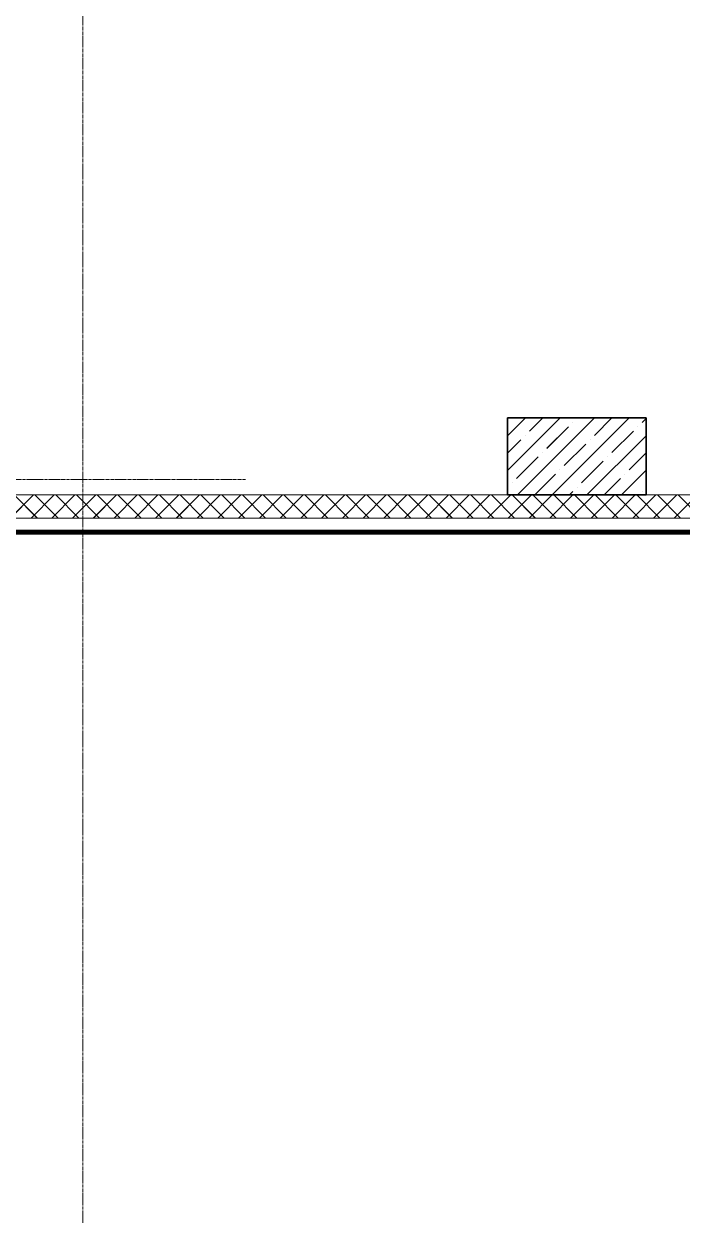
# Model space of a CAD drawing. Header units: millimetres. Extents: x 470010 to 1231400, y -134005 to 421770.
# Drawn here: x 834639 to 838912, y 131436 to 139172 of the extents above; entities that cross this region are included whole.
import ezdxf
from ezdxf.enums import TextEntityAlignment as Align

# ---------------------------------------------------------------- set-up
doc = ezdxf.new("R2010")
doc.units = ezdxf.units.MM
doc.linetypes.add('CENTER2', pattern=[28.575, 19.05, -3.175, 3.175, -3.175])
doc.layers.get('Defpoints').update_dxf_attribs({"color": 140})
for name, color, linetype, lineweight in [('АР_Стены ЖБ', 7, 'Continuous', 35), ('АР_Тонкая', 254, 'Continuous', 5), ('АР_Утеплитель', 31, 'Continuous', 0), ('АР_Штриховка', 8, 'Continuous', 0)]:
    doc.layers.add(name, color=color, linetype=linetype, lineweight=lineweight)
doc.layers.add('РД_Оси_100', color=7, linetype='Continuous', lineweight=0, true_color=0x525252)
doc.styles.add('style1', font='ARIALN.TTF')

# ---------------------------------------------------------------- blocks, each defined once
blk = doc.blocks.new('СОШ_2200_АР_ОСИ_М100_28.05.24')
at = {"layer": 'РД_Оси_100', "color": 251, "linetype": 'CENTER2', "true_color": 0x636466}
blk.add_line((-5954.958, 13500), (29555, 13500), dxfattribs=at)
blk.add_lwpolyline([(28500, -6155), (28500, 139938.679)], dxfattribs=at)
blk = doc.blocks.new('A$C9108343f')
at = {"layer": 'АР_Стены ЖБ', "color": 18, "linetype": 'Continuous', "lineweight": 35, "true_color": 0x000000}
for p, q in [((172059.1, 236979.5), (172059.1, 236479.5)), ((172959.1, 236979.5), (172059.1, 236979.5)), ((172959.1, 236479.5), (172959.1, 236979.5)), ((172059.1, 236479.5), (172959.1, 236479.5))]:
    blk.add_line(p, q, dxfattribs=at)
at = {"layer": 'АР_Тонкая', "color": 18, "linetype": 'Continuous', "lineweight": 5, "true_color": 0x000000}
for p, q in [((186154.1, 236329.5), (167604.1, 236329.5)), ((167604.1, 236249.5), (186074.1, 236249.5)), ((186074.1, 236249.5), (167604.1, 236249.5)), ((167604.1, 236224.5), (186049.1, 236224.5))]:
    blk.add_line(p, q, dxfattribs=at)
at = {"layer": 'АР_Утеплитель', "color": 18, "linetype": 'Continuous', "lineweight": 0, "true_color": 0x000000}
for p, q in [((186304.1, 236479.5), (167604.1, 236479.5)), ((167604.1, 236329.5), (186154.1, 236329.5))]:
    blk.add_line(p, q, dxfattribs=at)
at = {"layer": 'АР_Штриховка', "color": 18, "linetype": 'Continuous', "lineweight": 5, "true_color": 0x000000}
for p, q in [((172059.1, 236862.1), (172176.5, 236979.5)), ((172059.1, 236637.6), (172401, 236979.5)), ((172063.1, 236978.4), (172063.1, 236978.4)), ((172125.5, 236479.5), (172625.5, 236979.5)), ((172203.5, 236894.2), (172288.7, 236979.5)), ((172350, 236479.5), (172850, 236979.5)), ((172512.1, 236978.4), (172513.3, 236979.5)), ((172624.4, 236866.1), (172737.8, 236979.5)), ((172933.1, 236950.3), (172959.1, 236976.3)), ((172315.7, 236781.9), (172456, 236922.3)), ((172484.1, 236950.3), (172484.1, 236950.3)), ((172736.7, 236753.9), (172877, 236894.2)), ((172905, 236922.3), (172905, 236922.3)), ((172059.1, 236749.8), (172147.3, 236838.1)), ((172175.4, 236866.1), (172175.4, 236866.1)), ((172428, 236669.7), (172568.3, 236810)), ((172574.5, 236479.5), (172959.1, 236864.1)), ((172596.3, 236838.1), (172596.3, 236838.1)), ((172119.3, 236585.5), (172259.6, 236725.8)), ((172287.6, 236753.9), (172287.6, 236753.9)), ((172708.6, 236725.8), (172708.6, 236725.8)), ((172848.9, 236641.6), (172959.1, 236751.8)), ((172540.2, 236557.4), (172680.5, 236697.8)), ((172237.8, 236479.5), (172371.8, 236613.6)), ((172399.9, 236641.6), (172399.9, 236641.6)), ((172686.8, 236479.5), (172792.8, 236585.5)), ((172799, 236479.5), (172959.1, 236639.6)), ((172820.8, 236613.6), (172820.8, 236613.6)), ((172059.1, 236525.3), (172063.1, 236529.4)), ((172091.2, 236557.4), (172091.2, 236557.4)), ((172462.3, 236479.5), (172484.1, 236501.3)), ((172512.1, 236529.4), (172512.1, 236529.4)), ((172933.1, 236501.3), (172933.1, 236501.3))]:
    blk.add_line(p, q, dxfattribs=at)
at = {"layer": 'АР_Штриховка', "color": 18, "linetype": 'Continuous', "lineweight": 0, "true_color": 0x000000}
for p, q in [((168832.4, 236329.5), (168982.4, 236479.5)), ((169007.7, 236329.5), (168857.7, 236479.5)), ((168967.1, 236329.5), (169117.1, 236479.5)), ((169142.4, 236329.5), (168992.4, 236479.5)), ((169101.8, 236329.5), (169251.8, 236479.5)), ((169277.1, 236329.5), (169127.1, 236479.5)), ((169236.5, 236329.5), (169386.5, 236479.5)), ((169411.8, 236329.5), (169261.8, 236479.5)), ((169371.2, 236329.5), (169521.2, 236479.5)), ((169546.5, 236329.5), (169396.5, 236479.5)), ((169505.9, 236329.5), (169655.9, 236479.5)), ((169681.2, 236329.5), (169531.2, 236479.5)), ((169640.6, 236329.5), (169790.6, 236479.5)), ((169815.9, 236329.5), (169665.9, 236479.5)), ((169775.3, 236329.5), (169925.3, 236479.5)), ((169950.6, 236329.5), (169800.6, 236479.5)), ((169910, 236329.5), (170060, 236479.5)), ((170085.3, 236329.5), (169935.3, 236479.5)), ((170044.7, 236329.5), (170194.7, 236479.5)), ((170220, 236329.5), (170070, 236479.5)), ((170179.5, 236329.5), (170329.5, 236479.5)), ((170354.7, 236329.5), (170204.7, 236479.5)), ((170314.2, 236329.5), (170464.2, 236479.5)), ((170489.4, 236329.5), (170339.4, 236479.5)), ((170448.9, 236329.5), (170598.9, 236479.5)), ((170624.1, 236329.5), (170474.1, 236479.5)), ((170583.6, 236329.5), (170733.6, 236479.5)), ((170758.8, 236329.5), (170608.8, 236479.5)), ((170718.3, 236329.5), (170868.3, 236479.5)), ((170893.5, 236329.5), (170743.5, 236479.5)), ((170853, 236329.5), (171003, 236479.5)), ((171028.2, 236329.5), (170878.2, 236479.5)), ((170987.7, 236329.5), (171137.7, 236479.5)), ((171162.9, 236329.5), (171012.9, 236479.5)), ((171122.4, 236329.5), (171272.4, 236479.5)), ((171297.6, 236329.5), (171147.6, 236479.5)), ((171257.1, 236329.5), (171407.1, 236479.5)), ((171432.3, 236329.5), (171282.3, 236479.5)), ((171391.8, 236329.5), (171541.8, 236479.5)), ((171567, 236329.5), (171417, 236479.5)), ((171526.5, 236329.5), (171676.5, 236479.5)), ((171701.8, 236329.5), (171551.8, 236479.5)), ((171661.2, 236329.5), (171811.2, 236479.5)), ((171836.5, 236329.5), (171686.5, 236479.5)), ((171795.9, 236329.5), (171945.9, 236479.5)), ((171971.2, 236329.5), (171821.2, 236479.5)), ((171930.6, 236329.5), (172080.6, 236479.5)), ((172105.9, 236329.5), (171955.9, 236479.5)), ((172065.3, 236329.5), (172215.3, 236479.5)), ((172240.6, 236329.5), (172090.6, 236479.5)), ((172200, 236329.5), (172350, 236479.5)), ((172375.3, 236329.5), (172225.3, 236479.5)), ((172334.7, 236329.5), (172484.7, 236479.5)), ((172510, 236329.5), (172360, 236479.5)), ((172469.4, 236329.5), (172619.4, 236479.5)), ((172644.7, 236329.5), (172494.7, 236479.5)), ((172604.1, 236329.5), (172754.1, 236479.5)), ((172779.4, 236329.5), (172629.4, 236479.5)), ((172738.8, 236329.5), (172888.8, 236479.5)), ((172914.1, 236329.5), (172764.1, 236479.5)), ((172873.5, 236329.5), (173023.5, 236479.5)), ((173048.8, 236329.5), (172898.8, 236479.5)), ((173008.2, 236329.5), (173158.2, 236479.5)), ((173183.5, 236329.5), (173033.5, 236479.5)), ((173142.9, 236329.5), (173292.9, 236479.5)), ((173318.2, 236329.5), (173168.2, 236479.5)), ((167604.1, 236249.2), (186073.8, 236249.2)), ((167604.1, 236248.2), (186072.8, 236248.2)), ((167604.1, 236247.2), (186071.8, 236247.2)), ((167604.1, 236246.2), (186070.8, 236246.2)), ((167604.1, 236245.2), (186069.8, 236245.2)), ((167604.1, 236244.2), (186068.8, 236244.2)), ((167604.1, 236243.2), (186067.8, 236243.2)), ((167604.1, 236242.2), (186066.8, 236242.2)), ((167604.1, 236241.2), (186065.8, 236241.2)), ((167604.1, 236240.2), (186064.8, 236240.2)), ((167604.1, 236239.2), (186063.8, 236239.2)), ((167604.1, 236238.2), (186062.8, 236238.2)), ((167604.1, 236237.2), (186061.8, 236237.2)), ((167604.1, 236236.2), (186060.8, 236236.2)), ((167604.1, 236235.2), (186059.8, 236235.2)), ((167604.1, 236234.2), (186058.8, 236234.2)), ((167604.1, 236233.2), (186057.8, 236233.2)), ((167604.1, 236232.2), (186056.8, 236232.2)), ((167604.1, 236231.2), (186055.8, 236231.2)), ((167604.1, 236230.2), (186054.8, 236230.2)), ((167604.1, 236229.2), (186053.8, 236229.2)), ((167604.1, 236228.2), (186052.8, 236228.2)), ((167604.1, 236227.2), (186051.8, 236227.2)), ((167604.1, 236226.2), (186050.8, 236226.2)), ((167604.1, 236225.2), (186049.8, 236225.2))]:
    blk.add_line(p, q, dxfattribs=at)
at = {"layer": 'РД_Оси_100'}
blk.add_blockref('СОШ_2200_АР_ОСИ_М100_28.05.24', (140804.1, 223079.5), dxfattribs=at)
at = {"layer": 'Defpoints', "color": 18, "true_color": 0x000000, "style": 'style1'}
for p in [(143949.3, 316089.1), (143975, 281639.5), (143890.4, 273244.7), (143840, 264276.8), (143967.8, 254892.4), (12252, 104178.1), (12382.6, 96023.1)]:
    blk.add_attdef('АР-ПОМЕЩЕНИЕ:НАИМЕНОВАНИЕ', text='', height=100, dxfattribs=at).set_placement(p, align=Align.MIDDLE)
at = {"layer": 'Defpoints', "color": 18, "true_color": 0x000000, "style": 'style1', "flags": 8}
for p in [(143951.3, 279099.1), (143848.3, 269251.1), (143875.3, 260094.2), (144049.7, 250824.7), (163419.3, 238153.4), (155897.5, 237966), (183037.2, 237966), (143342.9, 237876.2)]:
    blk.add_attdef('АР-ПОМЕЩЕНИЕ:НАИМЕНОВАНИЕ', text='', height=100, dxfattribs=at).set_placement(p, align=Align.MIDDLE)

msp = doc.modelspace()

# ---------------------------------------------------------------- linework, layer by layer
at = {"layer": 'АР_Стены ЖБ', "color": 18, "linetype": 'Continuous', "lineweight": 35, "true_color": 0x000000}
for p, q in [((837777.706, 136613.251), (837777.706, 136113.251)), ((838677.706, 136613.251), (837777.706, 136613.251)), ((838677.706, 136113.251), (838677.706, 136613.251)), ((837777.706, 136113.251), (838677.706, 136113.251))]:
    msp.add_line(p, q, dxfattribs=at)
at = {"layer": 'АР_Тонкая', "color": 18, "linetype": 'Continuous', "lineweight": 5, "true_color": 0x000000}
for p, q in [((851872.706, 135963.251), (833322.706, 135963.251)), ((833322.706, 135883.251), (851792.706, 135883.251)), ((851792.706, 135883.251), (833322.706, 135883.251)), ((833322.706, 135858.251), (851767.706, 135858.251))]:
    msp.add_line(p, q, dxfattribs=at)
at = {"layer": 'АР_Утеплитель', "color": 18, "linetype": 'Continuous', "lineweight": 0, "true_color": 0x000000}
for p, q in [((852022.706, 136113.251), (833322.706, 136113.251)), ((833322.706, 135963.251), (851872.706, 135963.251))]:
    msp.add_line(p, q, dxfattribs=at)
at = {"layer": 'АР_Штриховка', "color": 18, "linetype": 'Continuous', "lineweight": 5, "true_color": 0x000000}
for p, q in [((837777.706, 136495.853), (837895.104, 136613.25)), ((837777.706, 136271.346), (838119.61, 136613.25)), ((837844.117, 136113.25), (838344.117, 136613.25)), ((837922.063, 136527.956), (838007.357, 136613.25)), ((838034.316, 136415.703), (838174.633, 136556.019)), ((838068.623, 136113.25), (838568.623, 136613.25)), ((838230.759, 136612.146), (838231.863, 136613.25)), ((838343.012, 136499.892), (838456.37, 136613.25)), ((838651.709, 136584.082), (838677.706, 136610.08)), ((837777.706, 136383.599), (837865.936, 136471.829)), ((838293.129, 136113.25), (838677.706, 136497.827)), ((838455.266, 136387.639), (838595.582, 136527.956)), ((838146.569, 136303.449), (838286.886, 136443.766)), ((837837.873, 136219.259), (837978.189, 136359.576)), ((838258.822, 136191.196), (838399.139, 136331.513)), ((838567.519, 136275.386), (838677.706, 136385.574)), ((837956.37, 136113.25), (838090.443, 136247.323)), ((838517.636, 136113.25), (838677.706, 136273.321)), ((837777.706, 136159.093), (837781.746, 136163.133)), ((838405.383, 136113.25), (838511.392, 136219.259)), ((838180.876, 136113.25), (838202.696, 136135.07))]:
    msp.add_line(p, q, dxfattribs=at)
at = {"layer": 'АР_Штриховка', "color": 18, "linetype": 'Continuous', "lineweight": 0, "true_color": 0x000000}
for p, q in [((834551.027, 135963.251), (834701.027, 136113.251)), ((834726.286, 135963.251), (834576.286, 136113.251)), ((834685.73, 135963.251), (834835.73, 136113.251)), ((834860.99, 135963.251), (834710.99, 136113.251)), ((834820.434, 135963.251), (834970.434, 136113.251)), ((834995.694, 135963.251), (834845.694, 136113.251)), ((834955.138, 135963.251), (835105.138, 136113.251)), ((835130.397, 135963.251), (834980.397, 136113.251)), ((835089.842, 135963.251), (835239.842, 136113.251)), ((835265.101, 135963.251), (835115.101, 136113.251)), ((835224.546, 135963.251), (835374.546, 136113.251)), ((835399.805, 135963.251), (835249.805, 136113.251)), ((835359.25, 135963.251), (835509.25, 136113.251)), ((835534.509, 135963.251), (835384.509, 136113.251)), ((835493.953, 135963.251), (835643.953, 136113.251)), ((835669.213, 135963.251), (835519.213, 136113.251)), ((835628.657, 135963.251), (835778.657, 136113.251)), ((835803.917, 135963.251), (835653.917, 136113.251)), ((835763.361, 135963.251), (835913.361, 136113.251)), ((835938.621, 135963.251), (835788.621, 136113.251)), ((835898.065, 135963.251), (836048.065, 136113.251)), ((836073.324, 135963.251), (835923.324, 136113.251)), ((836032.769, 135963.251), (836182.769, 136113.251)), ((836208.028, 135963.251), (836058.028, 136113.251)), ((836167.473, 135963.251), (836317.473, 136113.251)), ((836342.732, 135963.251), (836192.732, 136113.251)), ((836302.177, 135963.251), (836452.177, 136113.251)), ((836477.436, 135963.251), (836327.436, 136113.251)), ((836436.88, 135963.251), (836586.88, 136113.251)), ((836612.14, 135963.251), (836462.14, 136113.251)), ((836571.584, 135963.251), (836721.584, 136113.251)), ((836746.844, 135963.251), (836596.844, 136113.251)), ((836706.288, 135963.251), (836856.288, 136113.251)), ((836881.547, 135963.251), (836731.547, 136113.251)), ((836840.992, 135963.251), (836990.992, 136113.251)), ((837016.251, 135963.251), (836866.251, 136113.251)), ((836975.696, 135963.251), (837125.696, 136113.251)), ((837150.955, 135963.251), (837000.955, 136113.251)), ((837110.4, 135963.251), (837260.4, 136113.251)), ((837285.659, 135963.251), (837135.659, 136113.251)), ((837245.103, 135963.251), (837395.103, 136113.251)), ((837420.363, 135963.251), (837270.363, 136113.251)), ((837379.807, 135963.251), (837529.807, 136113.251)), ((837555.067, 135963.251), (837405.067, 136113.251)), ((837514.511, 135963.251), (837664.511, 136113.251)), ((837689.77, 135963.251), (837539.77, 136113.251)), ((837649.215, 135963.251), (837799.215, 136113.251)), ((837824.474, 135963.251), (837674.474, 136113.251)), ((837783.919, 135963.251), (837933.919, 136113.251)), ((837959.178, 135963.251), (837809.178, 136113.251)), ((837918.623, 135963.251), (838068.623, 136113.251)), ((838093.882, 135963.251), (837943.882, 136113.251)), ((838053.326, 135963.251), (838203.326, 136113.251)), ((838228.586, 135963.251), (838078.586, 136113.251)), ((838188.03, 135963.251), (838338.03, 136113.251)), ((838363.29, 135963.251), (838213.29, 136113.251)), ((838322.734, 135963.251), (838472.734, 136113.251)), ((838497.993, 135963.251), (838347.993, 136113.251)), ((838457.438, 135963.251), (838607.438, 136113.251)), ((838632.697, 135963.251), (838482.697, 136113.251)), ((838592.142, 135963.251), (838742.142, 136113.251)), ((838767.401, 135963.251), (838617.401, 136113.251)), ((838726.846, 135963.251), (838876.846, 136113.251)), ((838902.105, 135963.251), (838752.105, 136113.251)), ((838861.55, 135963.251), (839011.55, 136113.251)), ((839036.809, 135963.251), (838886.809, 136113.251)), ((833322.706, 135883), (851792.455, 135883)), ((833322.706, 135882), (851791.455, 135882)), ((833322.706, 135881), (851790.455, 135881)), ((833322.706, 135880), (851789.455, 135880)), ((833322.706, 135879), (851788.455, 135879)), ((833322.706, 135878), (851787.455, 135878)), ((833322.706, 135877), (851786.455, 135877)), ((833322.706, 135876), (851785.455, 135876)), ((833322.706, 135875), (851784.455, 135875)), ((833322.706, 135874), (851783.455, 135874)), ((833322.706, 135873), (851782.455, 135873)), ((833322.706, 135872), (851781.455, 135872)), ((833322.706, 135871), (851780.455, 135871)), ((833322.706, 135870), (851779.455, 135870)), ((833322.706, 135869), (851778.455, 135869)), ((833322.706, 135868), (851777.455, 135868)), ((833322.706, 135867), (851776.455, 135867)), ((833322.706, 135866), (851775.455, 135866)), ((833322.706, 135865), (851774.455, 135865)), ((833322.706, 135864), (851773.455, 135864)), ((833322.706, 135863), (851772.455, 135863)), ((833322.706, 135862), (851771.455, 135862)), ((833322.706, 135861), (851770.455, 135861)), ((833322.706, 135860), (851769.455, 135860)), ((833322.706, 135859), (851768.455, 135859))]:
    msp.add_line(p, q, dxfattribs=at)

# ---------------------------------------------------------------- block references
msp.add_blockref('A$C9108343f', (665718.612, -100366.242))
at = {"layer": 'РД_Оси_100'}
msp.add_blockref('СОШ_2200_АР_ОСИ_М100_28.05.24', (806522.706, 122713.251), dxfattribs=at)

doc.saveas('drawing.dxf')
